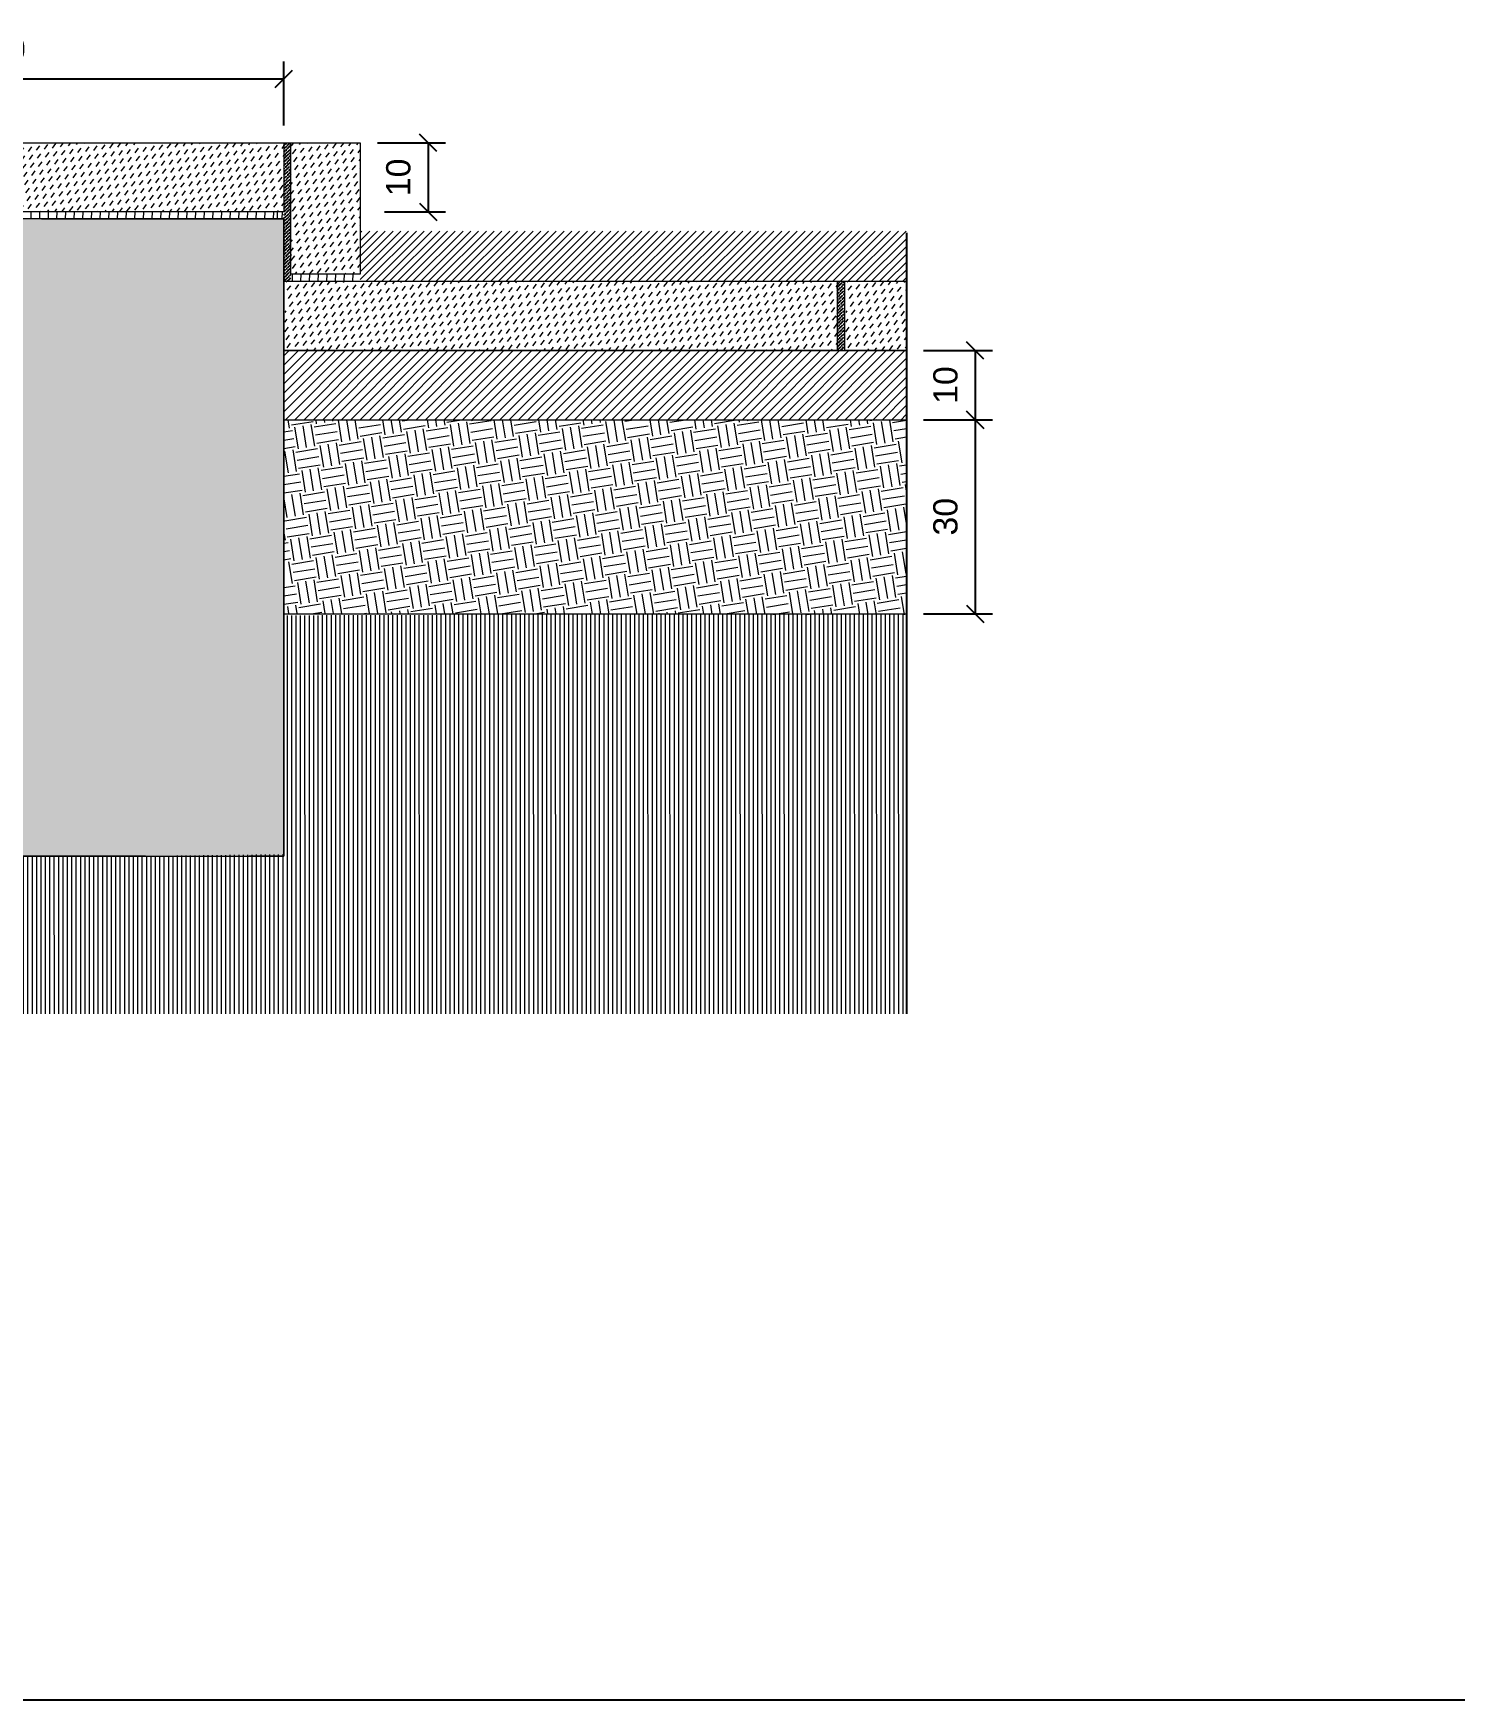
# Model space of a CAD drawing. Header units: metres. Extents: x -325 to 301, y -147 to 149.
# Drawn here: x 69.861 to 71.913, y 23.457 to 25.863 of the extents above; entities that cross this region are included whole.
import ezdxf

# ---------------------------------------------------------------- set-up
doc = ezdxf.new("R2010")
doc.units = ezdxf.units.M
doc.layers.get('Defpoints').update_dxf_attribs({"lineweight": 13})
doc.layers.add('-aux', color=50, linetype='Continuous', plot=False)
doc.layers.add('0-TX-1_25', color=7, linetype='Continuous', true_color=0x3f4f7f)
doc.layers.add('EIT_3 TR sorra', color=7, linetype='Continuous', true_color=0xd8ceb0)
doc.layers.add('02-L-Waterfeatures 02', color=152, linetype='Continuous')
doc.layers.add('1-SECCIÓ', color=1, linetype='Continuous')
for name, color, linetype, lineweight, true_color in [('03-TR-Paviment_08_Natural Stone Bleachers', 7, 'Continuous', 5, 0xafad9d), ('3-TR sorra granitica', 7, 'Continuous', 0, 0xf2dac9), ('3-TR tot_u', 7, 'Continuous', 5, 0x787878)]:
    doc.layers.add(name, color=color, linetype=linetype, lineweight=lineweight, true_color=true_color)
for name, color, linetype, lineweight in [('1-CM', 7, 'Continuous', 0), ('3-TR Formigó', 252, 'Continuous', 0), ('3-TR Seleccionat', 44, 'Continuous', 0), ('3-TR Tot-u', 37, 'Continuous', 0)]:
    doc.layers.add(name, color=color, linetype=linetype, lineweight=lineweight)
doc.styles.get("Standard").update_dxf_attribs({"font": 'arial.ttf'})
doc.dimstyles.new('ISO-25', dxfattribs={"dimtxt": 0.1, "dimasz": 0.1, "dimexe": 0.1, "dimexo": 0.1, "dimgap": 0.1, "dimtad": 1, "dimdec": 0, "dimlfac": 100, "dimzin": 9, "dimtxsty": 'Standard', "dimblk": 'OBLIQUE', "dimcen": 0.1, "dimadec": 0, "dimazin": 0, "dimtfac": 1, "dimtdec": 0, "dimtmove": 0, "dimatfit": 3, "dimldrblk": 'OBLIQUE', "dimfxl": 1, "dimarcsym": 0})

# ---------------------------------------------------------------- blocks, each defined once
blk = doc.blocks.new('_Oblique')
at = {"color": 0, "lineweight": -2}
blk.add_line((-0.5, -0.5), (0.5, 0.5), dxfattribs=at)
blk = doc.blocks.new('*D1759')
at = {"layer": '0-TX-1_25', "color": 0, "lineweight": -2, "transparency": 16777216}
for p, q in [((71.1467, 25.4053), (71.2462, 25.4053)), ((71.2212, 25.4053), (71.2212, 25.3053)), ((71.1467, 25.3053), (71.2462, 25.3053))]:
    blk.add_line(p, q, dxfattribs=at)
at = {"layer": 'Defpoints', "color": 0, "transparency": 16777216}
for p in [(71.1217, 25.4053), (71.1217, 25.3053), (71.2212, 25.3053)]:
    blk.add_point(p, dxfattribs=at)
at = {"layer": '0-TX-1_25', "color": 0, "lineweight": -2, "transparency": 16777216, "xscale": 0.025, "yscale": 0.025, "zscale": 0.025}
for p, rotation in [((71.2212, 25.4053), 90), ((71.2212, 25.3053), 270)]:
    blk.add_blockref('_Oblique', p, dxfattribs=dict(at, rotation=rotation))
at = {"layer": '0-TX-1_25', "color": 0, "transparency": 16777216, "insert": (71.1783, 25.3553), "char_height": 0.035, "attachment_point": 5, "rotation": 90}
blk.add_mtext('10', dxfattribs=at)
blk = doc.blocks.new('*D1760')
at = {"layer": '0-TX-1_25', "color": 0, "lineweight": -2, "transparency": 16777216}
for p, q in [((71.1467, 25.3053), (71.2462, 25.3053)), ((71.2212, 25.3053), (71.2212, 25.0251)), ((71.1467, 25.0251), (71.2462, 25.0251))]:
    blk.add_line(p, q, dxfattribs=at)
at = {"layer": 'Defpoints', "color": 0, "transparency": 16777216}
for p in [(71.1217, 25.3053), (71.1217, 25.0251), (71.2212, 25.0251)]:
    blk.add_point(p, dxfattribs=at)
at = {"layer": '0-TX-1_25', "color": 0, "lineweight": -2, "transparency": 16777216, "xscale": 0.025, "yscale": 0.025, "zscale": 0.025}
for p, rotation in [((71.2212, 25.3053), 90), ((71.2212, 25.0251), 270)]:
    blk.add_blockref('_Oblique', p, dxfattribs=dict(at, rotation=rotation))
at = {"layer": '0-TX-1_25', "color": 0, "transparency": 16777216, "insert": (71.1783, 25.1652), "char_height": 0.035, "attachment_point": 5, "rotation": 90}
blk.add_mtext('30', dxfattribs=at)
blk = doc.blocks.new('*D1761')
at = {"layer": '0-TX-1_25', "color": 0, "lineweight": -2, "transparency": 16777216}
for p, q in [((69.423, 25.7303), (69.423, 25.8225)), ((70.223, 25.7303), (70.223, 25.8225)), ((69.423, 25.7975), (70.223, 25.7975))]:
    blk.add_line(p, q, dxfattribs=at)
at = {"layer": 'Defpoints', "color": 0, "transparency": 16777216}
for p in [(70.223, 25.7975), (69.423, 25.7053), (70.223, 25.7053)]:
    blk.add_point(p, dxfattribs=at)
at = {"layer": '0-TX-1_25', "color": 0, "lineweight": -2, "transparency": 16777216, "xscale": 0.025, "yscale": 0.025, "zscale": 0.025, "rotation": 180}
blk.add_blockref('_Oblique', (69.423, 25.7975), dxfattribs=at)
at = {"layer": '0-TX-1_25', "color": 0, "lineweight": -2, "transparency": 16777216, "xscale": 0.025, "yscale": 0.025, "zscale": 0.025}
blk.add_blockref('_Oblique', (70.223, 25.7975), dxfattribs=at)
at = {"layer": '0-TX-1_25', "color": 0, "transparency": 16777216, "insert": (69.823, 25.8403), "char_height": 0.035, "attachment_point": 5}
blk.add_mtext('80', dxfattribs=at)
blk = doc.blocks.new('*D1758')
at = {"layer": '0-TX-1_25', "color": 0, "lineweight": -2, "transparency": 16777216}
for p, q in [((70.358, 25.7053), (70.4562, 25.7053)), ((70.4312, 25.7053), (70.4312, 25.6053)), ((70.368, 25.6053), (70.4562, 25.6053))]:
    blk.add_line(p, q, dxfattribs=at)
at = {"layer": 'Defpoints', "color": 0, "transparency": 16777216}
for p in [(70.333, 25.7053), (70.343, 25.6053), (70.4312, 25.6053)]:
    blk.add_point(p, dxfattribs=at)
at = {"layer": '0-TX-1_25', "color": 0, "lineweight": -2, "transparency": 16777216, "xscale": 0.025, "yscale": 0.025, "zscale": 0.025}
for p, rotation in [((70.4312, 25.7053), 90), ((70.4312, 25.6053), 270)]:
    blk.add_blockref('_Oblique', p, dxfattribs=dict(at, rotation=rotation))
at = {"layer": '0-TX-1_25', "color": 0, "transparency": 16777216, "insert": (70.3883, 25.6553), "char_height": 0.035, "attachment_point": 5, "rotation": 90}
blk.add_mtext('10', dxfattribs=at)

msp = doc.modelspace()

# ---------------------------------------------------------------- hatches: boundary and pattern name
at = {"layer": '02-L-Waterfeatures 02', "lineweight": 9, "transparency": 33554687}
h = msp.add_hatch(dxfattribs=at)
h.set_pattern_fill('ANSI31', color=256, scale=0.0025)
h.set_pattern_definition([(45, (-5.040907, -6.379431), (-0.0056126601, 0.0056126601), [])])
h.paths.add_polyline_path([(70.333, 25.5776), (70.333, 25.5053), (71.1217, 25.5053), (71.1217, 25.5776)])
at = {"layer": '03-TR-Paviment_08_Natural Stone Bleachers'}
h = msp.add_hatch(dxfattribs=at)
h.set_pattern_fill('DASH', color=256, scale=0.002611, angle=233, style=0, double=1)
h.set_pattern_definition([(233, (-82.3212215, -99.142538), (0.0016315323, -0.0116089556), [0.0082894435, -0.0082894435])])
h.paths.add_polyline_path([(69.4251, 25.7053), (69.423, 25.6053), (70.223, 25.6057), (70.223, 25.7049)])
h = msp.add_hatch(dxfattribs=at)
h.set_pattern_fill('DASH', color=256, scale=0.002611, angle=233, style=0, double=1)
h.set_pattern_definition([(233, (-81.476712, -98.9862), (0.0016315323, -0.0116089556), [0.0082894435, -0.0082894435])])
h.paths.add_polyline_path([(70.233, 25.7053), (70.233, 25.5153), (70.333, 25.5153), (70.333, 25.7053)])
h = msp.add_hatch(dxfattribs=at)
h.set_pattern_fill('DASH', color=256, scale=0.002611, angle=233, style=0, double=1)
h.set_pattern_definition([(233, (-81.5212215, -99.342538), (0.0016315323, -0.0116089556), [0.0082894435, -0.0082894435])])
h.paths.add_polyline_path([(70.2251, 25.5053), (70.223, 25.4053), (71.023, 25.4057), (71.023, 25.5049)])
h = msp.add_hatch(dxfattribs=at)
h.set_pattern_fill('DASH', color=256, scale=0.002611, angle=233, style=0, double=1)
h.set_pattern_definition([(233, (-80.7112215, -99.342538), (0.0016315323, -0.0116089556), [0.0082894435, -0.0082894435])])
h.paths.add_polyline_path([(71.0351, 25.5053), (71.033, 25.4053), (71.1217, 25.4057), (71.1217, 25.5049)])
at = {"layer": '3-TR Formigó'}
h = msp.add_hatch(dxfattribs=at)
h.set_pattern_fill('ANSI31', color=256, scale=0.003, style=0)
h.set_pattern_definition([(45, (67.899867, 24.758151), (-0.006735192, 0.006735192), [])])
h.paths.add_polyline_path([(70.223, 25.4052), (70.223, 25.3053), (71.1211, 25.3053), (71.1223, 25.4051)])
at = {"layer": '3-TR Seleccionat'}
h = msp.add_hatch(dxfattribs=at)
h.set_pattern_fill('ANSI31', color=256, scale=0.002, angle=45, style=0)
h.set_pattern_definition([(90, (-441006.15048, -650811.720036), (-0.00635, 1e-18), [])])
h.paths.add_polyline_path([(70.223, 24.6776), (70.023, 24.6751), (69.423, 24.6751), (68.123, 24.6751), (68.1217, 24.4474), (71.1217, 24.4474), (71.1217, 25.0251), (70.223, 25.0226)])
at = {"layer": '3-TR sorra granitica'}
h = msp.add_hatch(dxfattribs=at)
h.set_pattern_fill('LINE', color=256, scale=0.1, angle=52.7216, style=0)
h.set_pattern_definition([(88.3680556, (99.102556, 233.044196), (-0.0124949299, 0.0003559869), [])])
h.paths.add_polyline_path([(69.433, 25.6053), (69.433, 25.5953), (70.223, 25.5953), (70.223, 25.6053)])
h = msp.add_hatch(dxfattribs=at)
h.set_pattern_fill('LINE', color=256, scale=0.1, angle=52.7216, style=0)
h.set_pattern_definition([(88.3680556, (99.892556, 232.954196), (-0.0124949299, 0.0003559869), [])])
h.paths.add_polyline_path([(70.223, 25.5153), (70.223, 25.5053), (70.3327, 25.5053), (70.3327, 25.5153)])
at = {"layer": '3-TR Tot-u'}
h = msp.add_hatch(dxfattribs=at)
h.set_pattern_fill('EARTH', color=256, scale=0.005, angle=-80.8248, style=0)
h.set_pattern_definition([(279.175244, (23.693146, 30.319354), (0.036406452, -0.026281081), [0.03175, -0.03175]), (279.175244, (23.7049, 30.321252), (0.036406452, -0.026281081), [0.03175, -0.03175]), (279.175244, (23.716653, 30.32315), (0.036406452, -0.026281081), [0.03175, -0.03175]), (9.175244, (23.721204, 30.319865), (0.026281081, 0.036406452), [0.03175, -0.03175]), (9.175244, (23.723103, 30.30811), (0.026281081, 0.036406452), [0.03175, -0.03175]), (9.175244, (23.725, 30.296358), (0.026281081, 0.036406452), [0.03175, -0.03175])])
h.paths.add_polyline_path([(70.223, 25.3052), (70.223, 25.0256), (71.1217, 25.0236), (71.1217, 25.3057), (71.0239, 25.3052)])
at = {"layer": '3-TR tot_u'}
h = msp.add_hatch(dxfattribs=at)
h.set_pattern_fill('AR-CONC', color=256, scale=0.00025, angle=90.5873)
h.set_pattern_definition([(140.58726, (35.567114, -49.216318), (0.003517739, 0.045584617), [0.0047625, -0.0523875]), (85.58726, (35.567114, -49.216318), (-0.047671396, -0.00929995), [0.00381, -0.041910146]), (191.038706, (35.567407, -49.21252), (-0.044153655, 0.036284667), [0.004047502, -0.04452256]), (136.77146, (35.554415, -49.21645), (0.009815427, 0.06787393), [0.00714375, -0.07858125]), (187.22282, (35.55523, -49.21079), (-0.0624616, 0.05871392), [0.006071256, -0.0667839]), (81.77141, (35.554415, -49.21645), (-0.0624616, 0.05871392), [0.00571499, -0.062864933]), (111.58726, (35.557524, -49.210065), (0.025176465, 0.038163648), [0.0047625, -0.0523875]), (56.58726, (35.557524, -49.210065), (-0.046202932, 0.01497774), [0.00381, -0.04191]), (162.038706, (35.559622, -49.206885), (-0.021026467, 0.053141386), [0.004047502, -0.044522484]), (128.08726, (35.567114, -49.216318), (-0.0211455635, 0.0005554494), [0, -0.041402, 0, -0.042545, 0, -0.04206875]), (98.08726, (35.567114, -49.216318), (-0.0252150445, 0.016447339), [0, -0.024257, 0, -0.0404495, 0, -0.01603375]), (58.08726, (35.567259, -49.230477), (0.0010846783, 0.0339105474), [0, -0.015875, 0, -0.04953, 0, -0.0657225]), (48.08726, (35.567324, -49.236827), (-0.00673585, 0.036965198), [0, -0.0206375, 0, -0.032893, 0, -0.0466725])])
h.paths.add_polyline_path([(69.423, 25.0251), (69.423, 24.6751), (70.223, 24.6751), (70.223, 25.0251), (70.223, 25.5953), (69.8721, 25.5952), (69.4243, 25.5954), (69.4217, 25.0251)])
at = {"layer": 'EIT_3 TR sorra'}
h = msp.add_hatch(dxfattribs=at)
h.set_pattern_fill('ANSI36', color=256, scale=0.001075, angle=-0.553, style=0, double=1)
h.set_pattern_definition([(44.4470425, (39.835515, -44.576167), (0.00187405051, 0.00661919275), [0.0085328125, -0.0017065625, 0, -0.0017065625])])
h.paths.add_polyline_path([(70.233, 25.5053), (70.233, 25.7053), (70.223, 25.7053), (70.223, 25.5053)])
h = msp.add_hatch(dxfattribs=at)
h.set_pattern_fill('ANSI36', color=256, scale=0.001075, angle=-0.553, style=0, double=1)
h.set_pattern_definition([(44.4470425, (40.6342022, -44.676167), (0.00187405051, 0.00661919275), [0.0085328125, -0.0017065625, 0, -0.0017065625])])
h.paths.add_polyline_path([(71.0317, 25.4053), (71.0317, 25.5053), (71.0217, 25.5053), (71.0217, 25.4053)])

# ---------------------------------------------------------------- linework, layer by layer
at = {"layer": '-aux'}
msp.add_lwpolyline([(12.2345, 23.4567), (142.2345, 23.4567)], dxfattribs=at)
msp.add_line((71.1217, 25.1474), (71.1217, 24.4474))
at = {"layer": '1-CM'}
for points in [[(69.423, 25.7053), (70.223, 25.7053), (70.223, 25.6053), (69.423, 25.6053)], [(70.233, 25.7053), (70.333, 25.7053), (70.333, 25.5153), (70.233, 25.5153)], [(69.873, 25.5953), (69.423, 25.5953), (69.423, 24.6751), (70.223, 24.6751), (70.223, 25.0251), (70.223, 25.5953)], [(71.0217, 25.4053), (70.223, 25.4053), (70.223, 25.5053), (71.0217, 25.5053)], [(71.1217, 25.4053), (71.033, 25.4053), (71.033, 25.5053), (71.1217, 25.5053)]]:
    msp.add_lwpolyline(points, close=True, dxfattribs=at)
for points in [[(70.223, 25.7053), (70.233, 25.7053)], [(69.873, 25.5953), (70.223, 25.5953), (70.223, 24.6751), (70.173, 24.6751)], [(70.2133, 25.6053), (70.2133, 25.5953)], [(71.0217, 25.5053), (71.033, 25.5053)], [(70.223, 25.4053), (71.1217, 25.4053)], [(70.223, 25.3053), (71.1217, 25.3053)], [(70.223, 25.0251), (71.1217, 25.0251)], [(70.023, 24.6751), (68.123, 24.6751)]]:
    msp.add_lwpolyline(points, dxfattribs=at)
at = {"layer": '1-SECCIÓ'}
msp.add_line((71.1217, 25.5753), (71.1217, 24.4474), dxfattribs=at)

# ---------------------------------------------------------------- dimensions: what is measured, and where the dimension line sits
at = {"layer": '0-TX-1_25'}
dim = msp.add_linear_dim(base=(70.223, 25.7975), p1=(69.423, 25.7053), p2=(70.223, 25.7053), dimstyle='ISO-25', override={"dimtxt": 0.035, "dimasz": 0.025, "dimexe": 0.025, "dimexo": 0.025, "dimgap": 0.025, "dimblk1": 'Oblique', "dimblk2": 'Oblique', "dimsah": 1, "dimfxl": 0.1, "dimfxlon": 1, "dimarcsym": 1}, dxfattribs=at)
dim.commit()
dim.dimension.update_dxf_attribs({"geometry": '*D1761', "text_midpoint": (69.823, 25.8403)})
for base, p1, p2, picture, middle in [((70.4312, 25.6053), (70.333, 25.7053), (70.343, 25.6053), '*D1758', (70.3883, 25.6553)), ((71.2212, 25.3053), (71.1217, 25.4053), (71.1217, 25.3053), '*D1759', (71.1783, 25.3553))]:
    dim = msp.add_linear_dim(base=base, p1=p1, p2=p2, angle=90, dimstyle='ISO-25', override={"dimtxt": 0.035, "dimasz": 0.025, "dimexe": 0.025, "dimexo": 0.025, "dimgap": 0.025, "dimblk1": 'Oblique', "dimblk2": 'Oblique', "dimsah": 1, "dimfxl": 0.1, "dimfxlon": 1, "dimarcsym": 1}, dxfattribs=at)
    dim.commit()
    dim.dimension.update_dxf_attribs({"geometry": picture, "text_midpoint": middle})
dim = msp.add_linear_dim(base=(71.2212, 25.0251), p1=(71.1217, 25.3053), p2=(71.1217, 25.0251), angle=90, text='30', dimstyle='ISO-25', override={"dimtxt": 0.035, "dimasz": 0.025, "dimexe": 0.025, "dimexo": 0.025, "dimgap": 0.025, "dimblk1": 'Oblique', "dimblk2": 'Oblique', "dimsah": 1, "dimfxl": 0.1, "dimfxlon": 1, "dimarcsym": 1}, dxfattribs=at)
dim.commit()
dim.dimension.update_dxf_attribs({"geometry": '*D1760', "text_midpoint": (71.1783, 25.1652)})

doc.saveas('drawing.dxf')
